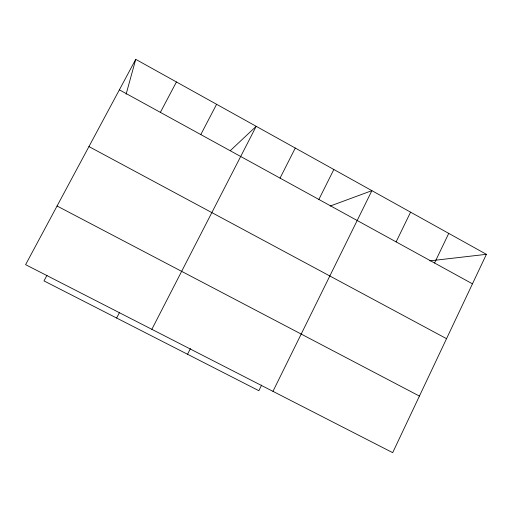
<?xml version="1.0" encoding="UTF-8"?>
<svg xmlns="http://www.w3.org/2000/svg" width="512" height="512" viewBox="0 0 512 512"><rect width="100%" height="100%" fill="white"/><g stroke="black" fill="none" stroke-linecap="round" stroke-linejoin="round"><path stroke-width="0.77" d="M126.106 94.221L135.738 59.334L486.4 254.323L392.678 452.666L25.6 264.659L135.738 59.334M434.547 263.008L448.742 233.382M396.128 241.894L410.579 212.16M272.96 391.347L371.898 190.65L330.17 206.054M261.638 385.082L258.854 390.707L43.994 280.902L46.989 275.283M318.867 199.45L333.843 169.491M187.533 354.259L190.406 348.595M280.045 178.118L295.283 148.051M151.846 329.318L256.198 126.317L230.317 150.637M116.627 318.022L119.526 312.435M200.8 134.579L216.589 104.294M160.365 112.365L176.442 81.965M429.824 260.858L486.4 254.323M57.062 206.003L419.418 396.077M88.941 146.573L446.541 338.682M119.373 89.837L472.454 283.834"/></g></svg>
